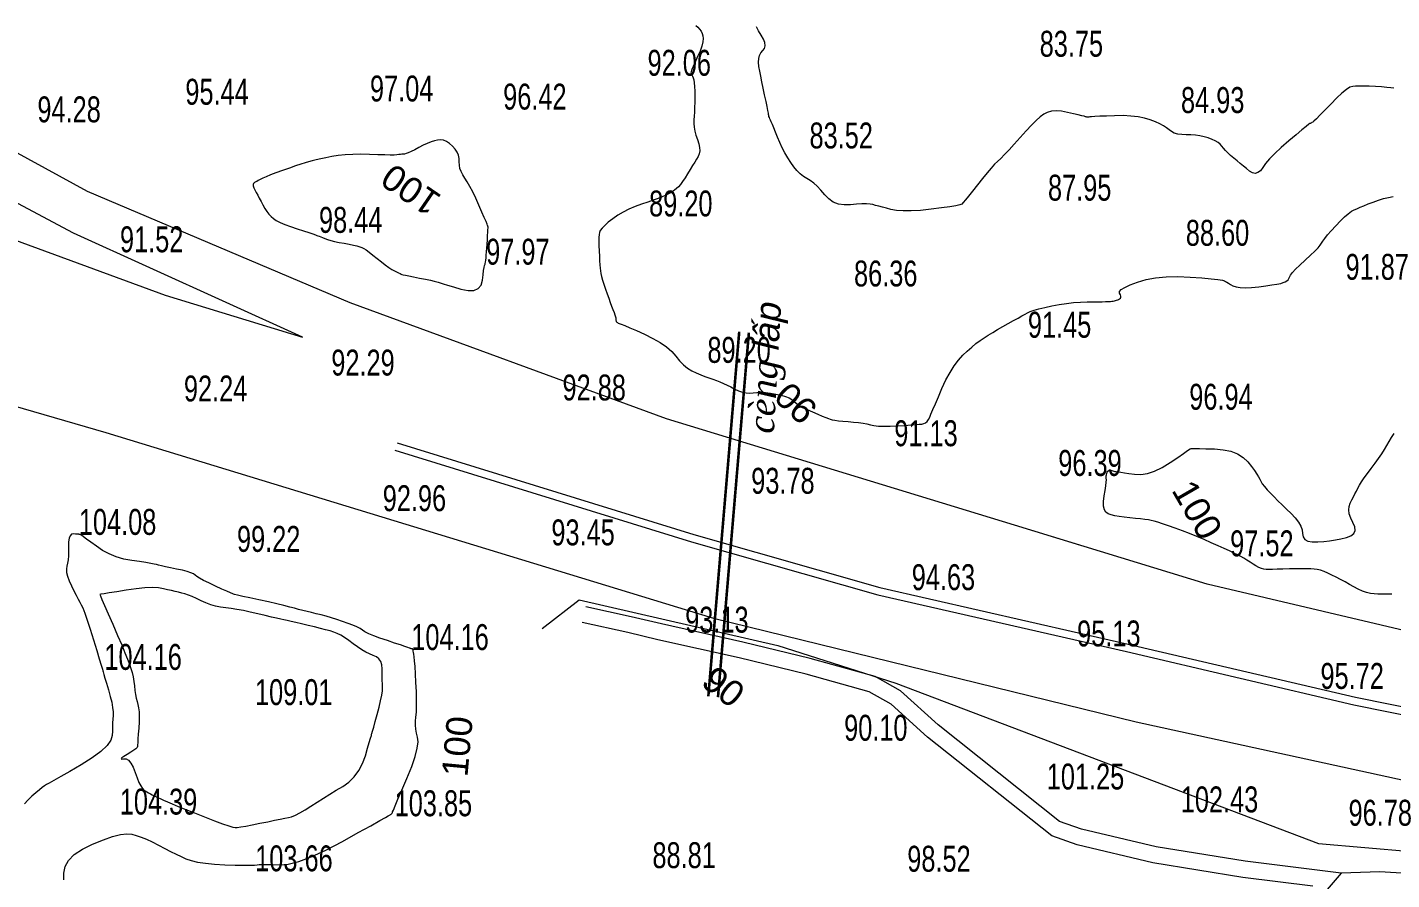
# Model space of a CAD drawing. Header units: metres. Extents: x 431006 to 434411, y 2469261 to 2473208.
# Drawn here: x 433404.1 to 433614.7, y 2471413.8 to 2471545.4 of the extents above; entities that cross this region are included whole.
import ezdxf
from ezdxf.enums import TextEntityAlignment as Align

# ---------------------------------------------------------------- set-up
doc = ezdxf.new("R2010")
doc.units = ezdxf.units.M
doc.header["$MEASUREMENT"] = 0
doc.linetypes.add('ACAD_ISO02W100', pattern=[15, 12, -3])
for name, color, linetype, lineweight in [('CAO DO', 8, 'Continuous', 18), ('cong-ks', 8, 'ACAD_ISO02W100', 18), ('duong be tong-ks', 8, 'Continuous', 18), ('duong da-ks', 8, 'Continuous', 18), ('duong nhua-ks', 8, 'Continuous', 18), ('GHICHUTHUYHE', 8, 'Continuous', 18), ('MH_DongMuc', 8, 'Continuous', 18), ('MH_DongMuc_Con', 8, 'Continuous', 18), ('rao sat-ks', 8, 'RAO_T_GAI', 18)]:
    doc.layers.add(name, color=color, linetype=linetype, lineweight=lineweight)
doc.styles.add('ghi chu thuy he', font='')
doc.styles.get("Standard").update_dxf_attribs({"font": 'arial.ttf'})
doc.styles.get('ghi chu thuy he').set_extended_font_data('.VnTime', italic=True)
doc.linetypes.add('RAO_T_GAI', pattern='A,1,[130,ltypeshp.shx,S=0.75,R=-45,X=0,Y=0],1,[130,ltypeshp.shx,S=0.75,R=45,X=-1,Y=0],6', length=8)

msp = doc.modelspace()

# ---------------------------------------------------------------- linework, layer by layer
at = {"layer": 'cong-ks', "color": 8, "ltscale": 0.05, "const_width": 0.4, "elevation": 88.73}
for points in [[(433509.26, 2471442.13), (433514.03, 2471498.42)], [(433510.75, 2471442), (433515.52, 2471498.29)]]:
    msp.add_lwpolyline(points, dxfattribs=at)
at = {"layer": 'cong-ks', "color": 9, "ltscale": 0.05, "const_width": 0.4, "elevation": 88.73}
for points in [[(433509.26, 2471442.13), (433514.03, 2471498.42)], [(433510.75, 2471442), (433515.52, 2471498.29)]]:
    msp.add_lwpolyline(points, dxfattribs=at)
at = {"layer": 'duong be tong-ks', "color": 8, "lineweight": 0}
msp.add_lwpolyline([(433854.76, 2471385.17), (433814.27, 2471389.71), (433780.44, 2471392.5), (433728.41, 2471399.99), (433707.16, 2471403.09), (433669.66, 2471408.2), (433643.87, 2471411.23), (433625.4, 2471414.25), (433612.94, 2471415.05), (433606.97, 2471414.81), (433598.86, 2471405.41), (433589.35, 2471394.67), (433585.93, 2471389.51), (433581.51, 2471382.08), (433576.92, 2471373.73), (433573.34, 2471363.44), (433567.29, 2471345.92), (433561.41, 2471326.27)], dxfattribs=at)
at = {"layer": 'duong be tong-ks', "color": 9, "lineweight": 0}
msp.add_lwpolyline([(433681.78, 2471406.55), (433669.66, 2471408.2), (433643.87, 2471411.23), (433625.4, 2471414.25), (433612.94, 2471415.05), (433606.97, 2471414.81), (433598.86, 2471405.41), (433589.35, 2471394.67), (433585.93, 2471389.51), (433581.51, 2471382.08), (433576.92, 2471373.73), (433576.46, 2471372.42)], dxfattribs=at)
at = {"layer": 'duong da-ks', "color": 8, "lineweight": 0}
for points in [[(433606.97, 2471414.81), (433592.15, 2471416.66), (433578.37, 2471418.9), (433566.88, 2471421.64), (433563.49, 2471422.81), (433544.72, 2471437.72), (433538.94, 2471442.98), (433535.03, 2471445.18), (433525, 2471447.97), (433514.58, 2471450.5), (433502.02, 2471453.31), (433497.37, 2471454.42), (433490.34, 2471455.95)], [(433602.58, 2471412.84), (433591.79, 2471414.18), (433577.88, 2471416.44), (433566.18, 2471419.23), (433562.27, 2471420.59), (433543.09, 2471435.82), (433537.46, 2471440.94), (433534.07, 2471442.85), (433524.37, 2471445.55), (433514.01, 2471448.07), (433501.46, 2471450.87), (433496.82, 2471451.98), (433489.81, 2471453.51)]]:
    msp.add_lwpolyline(points, dxfattribs=at)
at = {"layer": 'duong da-ks', "color": 9, "lineweight": 0}
for points in [[(433606.97, 2471414.81), (433592.15, 2471416.66), (433578.37, 2471418.9), (433566.88, 2471421.64), (433563.49, 2471422.81), (433544.72, 2471437.72), (433538.94, 2471442.98), (433535.03, 2471445.18), (433525, 2471447.97), (433514.58, 2471450.5), (433502.02, 2471453.31), (433497.37, 2471454.42), (433490.34, 2471455.95)], [(433602.58, 2471412.84), (433591.79, 2471414.18), (433577.88, 2471416.44), (433566.18, 2471419.23), (433562.27, 2471420.59), (433543.09, 2471435.82), (433537.46, 2471440.94), (433534.07, 2471442.85), (433524.37, 2471445.55), (433514.01, 2471448.07), (433501.46, 2471450.87), (433496.82, 2471451.98), (433489.81, 2471453.51)]]:
    msp.add_lwpolyline(points, dxfattribs=at)
at = {"layer": 'duong nhua-ks', "color": 9, "lineweight": 0}
for points in [[(433566.78, 2471465.42), (433556.51, 2471468.55), (433502.82, 2471484.99), (433453.99, 2471502.86), (433413.44, 2471520.09), (433397.66, 2471528.67), (433387.86, 2471535.58), (433377.16, 2471545.29), (433368.33, 2471556.01), (433362.87, 2471564.74), (433357.7, 2471576.06), (433353.59, 2471590.62), (433351.42, 2471603.51), (433351.04, 2471615.11), (433352.76, 2471628.58), (433355.38, 2471640.64), (433357.55, 2471646.91), (433364.81, 2471658.81), (433379.7, 2471682.97), (433394.74, 2471705.12), (433412.62, 2471728.84), (433427.36, 2471748.89), (433443.82, 2471767.89), (433443.92, 2471767.99)], [(433276.77, 2471564.35), (433339.47, 2471536.61), (433381.1, 2471520.35), (433425.44, 2471504.06), (433446.6, 2471497.57), (433411.28, 2471513.63), (433394.91, 2471522.32), (433380.64, 2471533.24), (433369.25, 2471544.37), (433359.12, 2471559.38), (433352.68, 2471570.35), (433347.91, 2471585.35), (433344.81, 2471600.52), (433344.65, 2471615.92), (433347.25, 2471633.33), (433351.14, 2471647.59), (433359.69, 2471661.81), (433362.36, 2471668.23)], [(433276.77, 2471564.35), (433339.47, 2471536.61), (433381.1, 2471520.35), (433425.44, 2471504.06), (433446.6, 2471497.57), (433411.28, 2471513.63), (433394.91, 2471522.32), (433380.64, 2471533.24), (433369.25, 2471544.37), (433359.12, 2471559.38), (433352.68, 2471570.35), (433347.91, 2471585.35), (433344.81, 2471600.52), (433344.65, 2471615.92), (433347.25, 2471633.33), (433351.14, 2471647.59), (433359.69, 2471661.81), (433362.36, 2471668.23)], [(433175.91, 2471572.04), (433191.48, 2471567.78), (433206.79, 2471562.62), (433220.89, 2471557.52), (433251.04, 2471544.73), (433287.61, 2471529.15), (433375.96, 2471494.55), (433416.28, 2471482.84), (433510.08, 2471454.2), (433575.29, 2471438.18), (433644.64, 2471423.07), (433680.45, 2471417.04)], [(433622.06, 2471451.01), (433586.27, 2471459.46), (433556.51, 2471468.55), (433502.82, 2471484.99), (433453.99, 2471502.86), (433413.44, 2471520.09), (433397.66, 2471528.67), (433387.86, 2471535.58), (433377.16, 2471545.29), (433368.33, 2471556.01)], [(433461.25, 2471481.28), (433507.01, 2471467.13), (433535.72, 2471458.94), (433574.06, 2471450.21), (433609.17, 2471441.98), (433646.6, 2471434.43), (433678.94, 2471428.83)], [(433460.89, 2471480.13), (433506.66, 2471465.98), (433535.43, 2471457.78), (433573.79, 2471449.05), (433608.92, 2471440.81), (433646.38, 2471433.25), (433679.1, 2471427.59)]]:
    msp.add_lwpolyline(points, dxfattribs=at)
at = {"layer": 'duong nhua-ks', "color": 8, "lineweight": 0}
for points in [[(433276.77, 2471564.35), (433339.47, 2471536.61), (433381.1, 2471520.35), (433425.44, 2471504.06), (433446.6, 2471497.57), (433411.28, 2471513.63), (433394.91, 2471522.32), (433380.64, 2471533.24), (433369.25, 2471544.37), (433359.12, 2471559.38), (433352.68, 2471570.35), (433347.91, 2471585.35), (433344.81, 2471600.52), (433344.65, 2471615.92), (433347.25, 2471633.33), (433351.14, 2471647.59), (433359.69, 2471661.81), (433362.36, 2471668.23)], [(433276.77, 2471564.35), (433339.47, 2471536.61), (433381.1, 2471520.35), (433425.44, 2471504.06), (433446.6, 2471497.57), (433411.28, 2471513.63), (433394.91, 2471522.32), (433380.64, 2471533.24), (433369.25, 2471544.37), (433359.12, 2471559.38), (433352.68, 2471570.35), (433347.91, 2471585.35), (433344.81, 2471600.52), (433344.65, 2471615.92), (433347.25, 2471633.33), (433351.14, 2471647.59), (433359.69, 2471661.81), (433362.36, 2471668.23)], [(433175.91, 2471572.04), (433191.48, 2471567.78), (433206.79, 2471562.62), (433220.89, 2471557.52), (433251.04, 2471544.73), (433287.61, 2471529.15), (433375.96, 2471494.55), (433416.28, 2471482.84), (433510.08, 2471454.2), (433575.29, 2471438.18), (433644.64, 2471423.07), (433700.03, 2471413.73), (433776.17, 2471404.22), (433832.6, 2471398.98), (433885.84, 2471396.04), (433937.55, 2471395.79), (433966.24, 2471398.33), (433998.71, 2471400.01), (434091.39, 2471408.76), (434148.55, 2471416.51), (434151.35, 2471417.02)], [(433566.78, 2471465.42), (433556.51, 2471468.55), (433502.82, 2471484.99), (433453.99, 2471502.86), (433413.44, 2471520.09), (433397.66, 2471528.67), (433387.86, 2471535.58), (433377.16, 2471545.29), (433368.33, 2471556.01)], [(433622.06, 2471451.01), (433586.27, 2471459.46), (433556.51, 2471468.55), (433502.82, 2471484.99), (433453.99, 2471502.86), (433413.44, 2471520.09), (433397.66, 2471528.67), (433387.86, 2471535.58), (433377.16, 2471545.29), (433368.33, 2471556.01)], [(433461.25, 2471481.28), (433507.01, 2471467.13), (433535.72, 2471458.94), (433574.06, 2471450.21), (433609.17, 2471441.98), (433646.6, 2471434.43), (433690.69, 2471426.8), (433728.21, 2471421.35), (433765.86, 2471416.95), (433805.92, 2471412.86), (433841.54, 2471410.12), (433895.66, 2471407.73), (433922.24, 2471407.54)], [(433460.89, 2471480.13), (433506.66, 2471465.98), (433535.43, 2471457.78), (433573.79, 2471449.05), (433608.92, 2471440.81), (433646.38, 2471433.25), (433690.5, 2471425.62), (433728.06, 2471420.16), (433765.73, 2471415.76), (433805.81, 2471411.66), (433841.46, 2471408.93), (433895.63, 2471406.53), (433922.25, 2471406.34)]]:
    msp.add_lwpolyline(points, dxfattribs=at)
at = {"layer": 'MH_DongMuc', "color": 8, "lineweight": 0, "elevation": 90}
msp.add_lwpolyline([(433507.33, 2471545.71), (433507.64, 2471545.42), (433507.91, 2471545.12), (433508.13, 2471544.8), (433508.31, 2471544.46), (433508.43, 2471544.11), (433508.48, 2471543.7), (433508.42, 2471543.17), (433508.26, 2471542.52), (433507.98, 2471541.76), (433507.6, 2471540.89), (433507.22, 2471540.05), (433506.92, 2471539.38), (433506.71, 2471538.89), (433506.59, 2471538.57), (433506.56, 2471538.43), (433506.59, 2471538.35), (433506.64, 2471538.23), (433506.71, 2471538.07), (433506.8, 2471537.87), (433506.91, 2471537.62), (433507.01, 2471537.29), (433507.09, 2471536.84), (433507.14, 2471536.26), (433507.17, 2471535.55), (433507.17, 2471534.71), (433507.16, 2471533.85), (433507.14, 2471533.06), (433507.11, 2471532.34), (433507.07, 2471531.7), (433507.03, 2471531.13), (433507.01, 2471530.58), (433507.06, 2471530), (433507.17, 2471529.4), (433507.34, 2471528.76), (433507.58, 2471528.1), (433507.8, 2471527.45), (433507.92, 2471526.87), (433507.94, 2471526.35), (433507.86, 2471525.89), (433507.69, 2471525.49), (433507.44, 2471525.08), (433507.16, 2471524.62), (433506.83, 2471524.08), (433506.47, 2471523.48), (433506.07, 2471522.82), (433505.66, 2471522.16), (433505.29, 2471521.61), (433504.94, 2471521.15), (433504.63, 2471520.78), (433504.35, 2471520.51), (433504.06, 2471520.29), (433503.75, 2471520.07), (433503.4, 2471519.86), (433503.02, 2471519.66), (433502.6, 2471519.45), (433502.11, 2471519.24), (433501.5, 2471519), (433500.77, 2471518.73), (433499.92, 2471518.44), (433498.95, 2471518.12), (433497.95, 2471517.76), (433497.01, 2471517.35), (433496.12, 2471516.9), (433495.28, 2471516.4), (433494.5, 2471515.86), (433493.81, 2471515.32), (433493.27, 2471514.84), (433492.86, 2471514.42), (433492.58, 2471514.06), (433492.45, 2471513.75), (433492.39, 2471513.42), (433492.36, 2471512.97), (433492.35, 2471512.4), (433492.36, 2471511.7), (433492.39, 2471510.89), (433492.44, 2471510.06), (433492.48, 2471509.35), (433492.53, 2471508.73), (433492.57, 2471508.22), (433492.61, 2471507.82), (433492.67, 2471507.42), (433492.78, 2471506.94), (433492.93, 2471506.38), (433493.13, 2471505.74), (433493.37, 2471505.01), (433493.63, 2471504.27), (433493.88, 2471503.58), (433494.11, 2471502.95), (433494.33, 2471502.36), (433494.54, 2471501.83), (433494.71, 2471501.37), (433494.85, 2471501.01), (433494.94, 2471500.74), (433494.98, 2471500.56), (433494.99, 2471500.48), (433494.97, 2471500.43), (433494.96, 2471500.38), (433494.97, 2471500.3), (433494.98, 2471500.22), (433495.01, 2471500.11), (433495.05, 2471500.01), (433495.12, 2471499.92), (433495.22, 2471499.83), (433495.36, 2471499.76), (433495.52, 2471499.7), (433495.81, 2471499.59), (433496.35, 2471499.37), (433497.13, 2471499.03), (433498.15, 2471498.59), (433499.41, 2471498.03), (433500.71, 2471497.4), (433501.84, 2471496.75), (433502.81, 2471496.07), (433503.61, 2471495.36), (433504.24, 2471494.63), (433504.81, 2471493.93), (433505.41, 2471493.32), (433506.04, 2471492.8), (433506.7, 2471492.38), (433507.39, 2471492.06), (433508.08, 2471491.79), (433508.74, 2471491.53), (433509.36, 2471491.3), (433509.95, 2471491.08), (433510.5, 2471490.87), (433511.03, 2471490.67), (433511.59, 2471490.43), (433512.15, 2471490.18), (433512.74, 2471489.89), (433513.33, 2471489.58), (433513.93, 2471489.3), (433514.51, 2471489.1), (433515.09, 2471488.98), (433515.65, 2471488.94), (433516.2, 2471488.98), (433516.77, 2471489.04), (433517.41, 2471489.05), (433518.11, 2471489.02), (433518.88, 2471488.93), (433519.7, 2471488.8), (433520.5, 2471488.62), (433521.18, 2471488.42), (433521.73, 2471488.2), (433522.17, 2471487.95), (433522.49, 2471487.67), (433522.81, 2471487.37), (433523.25, 2471487.06), (433523.82, 2471486.73), (433524.51, 2471486.39), (433525.33, 2471486.03), (433526.15, 2471485.69), (433526.83, 2471485.41), (433527.38, 2471485.19), (433527.8, 2471485.02), (433528.09, 2471484.91), (433528.37, 2471484.83), (433528.79, 2471484.76), (433529.34, 2471484.68), (433530.03, 2471484.62), (433530.85, 2471484.55), (433531.69, 2471484.48), (433532.46, 2471484.4), (433533.14, 2471484.29), (433533.74, 2471484.18), (433534.27, 2471484.04), (433534.82, 2471483.92), (433535.52, 2471483.85), (433536.36, 2471483.82), (433537.34, 2471483.84), (433538.46, 2471483.9), (433539.57, 2471483.97), (433540.5, 2471484.04), (433541.25, 2471484.09), (433541.83, 2471484.13), (433542.23, 2471484.16), (433542.53, 2471484.23), (433542.8, 2471484.36), (433543.04, 2471484.57), (433543.25, 2471484.86), (433543.43, 2471485.23), (433543.63, 2471485.72), (433543.93, 2471486.42), (433544.31, 2471487.3), (433544.78, 2471488.39), (433545.33, 2471489.67), (433545.94, 2471490.97), (433546.57, 2471492.14), (433547.21, 2471493.16), (433547.88, 2471494.05), (433548.56, 2471494.8), (433549.24, 2471495.44), (433549.91, 2471496.04), (433550.57, 2471496.58), (433551.2, 2471497.06), (433551.83, 2471497.49), (433552.47, 2471497.89), (433553.16, 2471498.32), (433553.9, 2471498.76), (433554.7, 2471499.21), (433555.54, 2471499.68), (433556.36, 2471500.13), (433557.07, 2471500.53), (433557.67, 2471500.86), (433558.16, 2471501.13), (433558.55, 2471501.35), (433558.96, 2471501.54), (433559.54, 2471501.74), (433560.29, 2471501.96), (433561.2, 2471502.18), (433562.28, 2471502.41), (433563.42, 2471502.62), (433564.54, 2471502.79), (433565.63, 2471502.91), (433566.69, 2471502.99), (433567.72, 2471503.02), (433568.66, 2471503.03), (433569.45, 2471503.04), (433570.08, 2471503.05), (433570.56, 2471503.07), (433570.89, 2471503.08), (433571.13, 2471503.09), (433571.36, 2471503.11), (433571.57, 2471503.14), (433571.77, 2471503.16), (433571.95, 2471503.2), (433572.12, 2471503.23), (433572.29, 2471503.28), (433572.45, 2471503.35), (433572.6, 2471503.42), (433572.75, 2471503.5), (433572.86, 2471503.61), (433572.92, 2471503.74), (433572.92, 2471503.91), (433572.86, 2471504.11), (433572.75, 2471504.35), (433572.74, 2471504.62), (433573.01, 2471504.92), (433573.57, 2471505.27), (433574.4, 2471505.65), (433575.51, 2471506.08), (433576.84, 2471506.46), (433578.31, 2471506.73), (433579.93, 2471506.89), (433581.71, 2471506.93), (433583.62, 2471506.85), (433585.43, 2471506.72), (433586.86, 2471506.6), (433587.93, 2471506.49), (433588.62, 2471506.38), (433588.94, 2471506.29), (433589.09, 2471506.18), (433589.3, 2471506.05), (433589.57, 2471505.9), (433589.88, 2471505.72), (433590.25, 2471505.52), (433590.72, 2471505.35), (433591.35, 2471505.25), (433592.15, 2471505.21), (433593.1, 2471505.25), (433594.22, 2471505.36), (433595.33, 2471505.5), (433596.27, 2471505.64), (433597.03, 2471505.76), (433597.61, 2471505.88), (433598.02, 2471506), (433598.31, 2471506.12), (433598.55, 2471506.26), (433598.75, 2471506.43), (433598.89, 2471506.63), (433598.98, 2471506.85), (433599.13, 2471507.14), (433599.44, 2471507.55), (433599.92, 2471508.07), (433600.57, 2471508.71), (433601.39, 2471509.46), (433602.2, 2471510.22), (433602.87, 2471510.87), (433603.38, 2471511.39), (433603.73, 2471511.81), (433603.93, 2471512.11), (433604.11, 2471512.41), (433604.42, 2471512.82), (433604.86, 2471513.36), (433605.42, 2471514), (433606.11, 2471514.77), (433606.83, 2471515.53), (433607.47, 2471516.15), (433608.03, 2471516.64), (433608.52, 2471517.01), (433608.93, 2471517.24), (433609.35, 2471517.41), (433609.86, 2471517.63), (433610.46, 2471517.87), (433611.14, 2471518.15), (433611.91, 2471518.45), (433612.71, 2471518.75), (433613.48, 2471518.98), (433614.23, 2471519.16), (433614.95, 2471519.28)], dxfattribs=at)
at = {"layer": 'MH_DongMuc_Con', "color": 8, "lineweight": 0}
for points, elevation in [([(433615.07, 2471536.01), (433614.61, 2471536.08), (433613.98, 2471536.15), (433613.19, 2471536.21), (433612.23, 2471536.27), (433611.26, 2471536.31), (433610.42, 2471536.34), (433609.72, 2471536.35), (433609.16, 2471536.33), (433608.73, 2471536.3), (433608.31, 2471536.16), (433607.75, 2471535.81), (433607.07, 2471535.26), (433606.26, 2471534.52), (433605.33, 2471533.57), (433604.41, 2471532.62), (433603.68, 2471531.86), (433603.12, 2471531.3), (433602.75, 2471530.94), (433602.55, 2471530.77), (433602.44, 2471530.71), (433602.35, 2471530.66), (433602.26, 2471530.62), (433602.19, 2471530.59), (433602.13, 2471530.57), (433601.96, 2471530.46), (433601.54, 2471530.13), (433600.89, 2471529.59), (433599.99, 2471528.84), (433598.86, 2471527.89), (433597.69, 2471526.87), (433596.71, 2471525.95), (433595.9, 2471525.13), (433595.28, 2471524.4), (433594.84, 2471523.77), (433594.48, 2471523.28), (433594.1, 2471522.98), (433593.69, 2471522.87), (433593.26, 2471522.95), (433592.8, 2471523.22), (433592.33, 2471523.6), (433591.85, 2471523.99), (433591.36, 2471524.39), (433590.87, 2471524.8), (433590.36, 2471525.23), (433589.89, 2471525.65), (433589.47, 2471526.05), (433589.1, 2471526.42), (433588.8, 2471526.76), (433588.55, 2471527.07), (433588.29, 2471527.36), (433587.94, 2471527.63), (433587.52, 2471527.89), (433587.01, 2471528.12), (433586.43, 2471528.34), (433585.79, 2471528.53), (433585.13, 2471528.67), (433584.45, 2471528.77), (433583.75, 2471528.82), (433583.03, 2471528.83), (433582.33, 2471528.85), (433581.72, 2471528.94), (433581.19, 2471529.09), (433580.74, 2471529.31), (433580.38, 2471529.59), (433580, 2471529.9), (433579.53, 2471530.21), (433578.95, 2471530.52), (433578.27, 2471530.83), (433577.48, 2471531.13), (433576.6, 2471531.4), (433575.6, 2471531.59), (433574.49, 2471531.72), (433573.28, 2471531.78), (433571.95, 2471531.76), (433570.7, 2471531.72), (433569.69, 2471531.68), (433568.92, 2471531.64), (433568.4, 2471531.61), (433568.13, 2471531.58), (433567.98, 2471531.57), (433567.84, 2471531.56), (433567.71, 2471531.57), (433567.58, 2471531.59), (433567.47, 2471531.62), (433567.27, 2471531.68), (433566.89, 2471531.77), (433566.34, 2471531.9), (433565.62, 2471532.07), (433564.72, 2471532.28), (433563.78, 2471532.45), (433562.94, 2471532.51), (433562.21, 2471532.46), (433561.57, 2471532.29), (433561.03, 2471532.01), (433560.5, 2471531.59), (433559.87, 2471531.03), (433559.14, 2471530.31), (433558.32, 2471529.44), (433557.4, 2471528.42), (433556.48, 2471527.39), (433555.68, 2471526.5), (433554.98, 2471525.77), (433554.4, 2471525.17), (433553.92, 2471524.72), (433553.46, 2471524.27), (433552.92, 2471523.69), (433552.29, 2471522.96), (433551.59, 2471522.1), (433550.81, 2471521.1), (433550.05, 2471520.13), (433549.44, 2471519.35), (433548.95, 2471518.76), (433548.61, 2471518.35), (433548.4, 2471518.14), (433548.09, 2471518.01), (433547.47, 2471517.87), (433546.52, 2471517.71), (433545.25, 2471517.53), (433543.67, 2471517.33), (433542.02, 2471517.16), (433540.57, 2471517.08), (433539.33, 2471517.07), (433538.29, 2471517.14), (433537.45, 2471517.29), (433536.75, 2471517.48), (433536.12, 2471517.64), (433535.56, 2471517.79), (433535.08, 2471517.92), (433534.66, 2471518.04), (433534.22, 2471518.12), (433533.65, 2471518.16), (433532.96, 2471518.16), (433532.14, 2471518.11), (433531.19, 2471518.02), (433530.22, 2471517.99), (433529.34, 2471518.13), (433528.55, 2471518.45), (433527.84, 2471518.93), (433527.22, 2471519.58), (433526.64, 2471520.28), (433526.08, 2471520.87), (433525.53, 2471521.37), (433524.99, 2471521.78), (433524.46, 2471522.09), (433523.95, 2471522.4), (433523.44, 2471522.8), (433522.94, 2471523.29), (433522.46, 2471523.87), (433521.98, 2471524.55), (433521.52, 2471525.29), (433521.09, 2471526.04), (433520.68, 2471526.83), (433520.3, 2471527.63), (433519.94, 2471528.46), (433519.63, 2471529.24), (433519.36, 2471529.89), (433519.14, 2471530.41), (433518.97, 2471530.81), (433518.84, 2471531.08), (433518.75, 2471531.28), (433518.68, 2471531.47), (433518.62, 2471531.64), (433518.59, 2471531.8), (433518.57, 2471531.94), (433518.54, 2471532.17), (433518.47, 2471532.58), (433518.34, 2471533.19), (433518.17, 2471533.99), (433517.94, 2471534.98), (433517.71, 2471536.02), (433517.51, 2471536.98), (433517.34, 2471537.86), (433517.19, 2471538.66), (433517.08, 2471539.38), (433517.02, 2471540.02), (433517.05, 2471540.58), (433517.17, 2471541.07), (433517.37, 2471541.48), (433517.66, 2471541.82), (433517.91, 2471542.16), (433518.01, 2471542.57), (433517.97, 2471543.05), (433517.77, 2471543.6), (433517.42, 2471544.22), (433517.03, 2471544.87), (433516.69, 2471545.51)], 86), ([(433455.62, 2471525.82), (433454.37, 2471525.8), (433453.2, 2471525.73), (433452.12, 2471525.62), (433451.13, 2471525.46), (433450.23, 2471525.28), (433449.42, 2471525.1), (433448.71, 2471524.94), (433448.09, 2471524.79), (433447.56, 2471524.65), (433447.01, 2471524.49), (433446.34, 2471524.28), (433445.53, 2471524.01), (433444.6, 2471523.69), (433443.54, 2471523.32), (433442.51, 2471522.94), (433441.65, 2471522.62), (433440.98, 2471522.36), (433440.49, 2471522.15), (433440.18, 2471521.99), (433439.97, 2471521.86), (433439.77, 2471521.75), (433439.57, 2471521.64), (433439.39, 2471521.54), (433439.21, 2471521.44), (433439.07, 2471521.33), (433439.01, 2471521.16), (433439.02, 2471520.93), (433439.11, 2471520.65), (433439.27, 2471520.32), (433439.48, 2471519.94), (433439.7, 2471519.51), (433439.95, 2471519.05), (433440.21, 2471518.54), (433440.49, 2471517.99), (433440.78, 2471517.45), (433441.1, 2471516.97), (433441.42, 2471516.55), (433441.77, 2471516.19), (433442.13, 2471515.89), (433442.56, 2471515.61), (433443.15, 2471515.31), (433443.88, 2471514.99), (433444.75, 2471514.66), (433445.77, 2471514.31), (433446.77, 2471513.99), (433447.57, 2471513.72), (433448.19, 2471513.52), (433448.6, 2471513.38), (433448.83, 2471513.3), (433448.98, 2471513.24), (433449.18, 2471513.16), (433449.43, 2471513.07), (433449.72, 2471512.95), (433450.06, 2471512.8), (433450.47, 2471512.65), (433450.97, 2471512.5), (433451.57, 2471512.36), (433452.26, 2471512.21), (433453.04, 2471512.07), (433453.81, 2471511.92), (433454.47, 2471511.79), (433455.01, 2471511.67), (433455.44, 2471511.55), (433455.76, 2471511.44), (433456.07, 2471511.28), (433456.46, 2471511.04), (433456.93, 2471510.69), (433457.49, 2471510.26), (433458.13, 2471509.73), (433458.79, 2471509.19), (433459.38, 2471508.73), (433459.92, 2471508.35), (433460.39, 2471508.05), (433460.8, 2471507.83), (433461.15, 2471507.66), (433461.44, 2471507.52), (433461.68, 2471507.41), (433461.85, 2471507.33), (433461.96, 2471507.28), (433462.13, 2471507.23), (433462.49, 2471507.14), (433463.04, 2471507.03), (433463.77, 2471506.88), (433464.68, 2471506.71), (433465.61, 2471506.53), (433466.36, 2471506.37), (433466.94, 2471506.24), (433467.35, 2471506.14), (433467.58, 2471506.07), (433467.84, 2471505.97), (433468.32, 2471505.82), (433469.01, 2471505.61), (433469.92, 2471505.34), (433471.05, 2471505.01), (433472.17, 2471504.78), (433473.07, 2471504.8), (433473.73, 2471505.08), (433474.18, 2471505.61), (433474.39, 2471506.4), (433474.48, 2471507.23), (433474.57, 2471507.87), (433474.64, 2471508.35), (433474.7, 2471508.64), (433474.75, 2471508.76), (433474.79, 2471508.83), (433474.83, 2471508.97), (433474.87, 2471509.18), (433474.91, 2471509.46), (433474.95, 2471509.82), (433474.98, 2471510.25), (433475.02, 2471510.74), (433475.06, 2471511.3), (433475.1, 2471511.93), (433475.15, 2471512.63), (433475.19, 2471513.29), (433475.22, 2471513.8), (433475.24, 2471514.18), (433475.26, 2471514.41), (433475.26, 2471514.51), (433475.26, 2471514.53), (433475.26, 2471514.55), (433475.26, 2471514.57), (433475.26, 2471514.59), (433475.25, 2471514.61), (433475.25, 2471514.64), (433475.24, 2471514.67), (433475.22, 2471514.72), (433475.2, 2471514.77), (433475.18, 2471514.84), (433475.11, 2471515.02), (433474.94, 2471515.42), (433474.67, 2471516.04), (433474.31, 2471516.88), (433473.85, 2471517.94), (433473.36, 2471519.04), (433472.89, 2471520.02), (433472.45, 2471520.85), (433472.05, 2471521.56), (433471.67, 2471522.13), (433471.34, 2471522.63), (433471.09, 2471523.14), (433470.92, 2471523.64), (433470.83, 2471524.15), (433470.82, 2471524.66), (433470.8, 2471525.16), (433470.68, 2471525.66), (433470.47, 2471526.14), (433470.16, 2471526.62), (433469.75, 2471527.08), (433469.3, 2471527.49), (433468.84, 2471527.79), (433468.38, 2471527.98), (433467.93, 2471528.05), (433467.47, 2471528.02), (433466.99, 2471527.9), (433466.46, 2471527.72), (433465.88, 2471527.49), (433465.25, 2471527.2), (433464.58, 2471526.85), (433463.93, 2471526.51), (433463.39, 2471526.24), (433462.95, 2471526.04), (433462.61, 2471525.92), (433462.38, 2471525.86), (433462.18, 2471525.84), (433461.97, 2471525.81), (433461.73, 2471525.79), (433461.46, 2471525.76), (433461.18, 2471525.73), (433460.77, 2471525.7), (433460.15, 2471525.7), (433459.3, 2471525.71), (433458.24, 2471525.74), (433456.97, 2471525.78), (433455.62, 2471525.82)], 98), ([(433572.5, 2471476.78), (433572.92, 2471476.72), (433573.48, 2471476.63), (433574.19, 2471476.53), (433575.04, 2471476.41), (433576, 2471476.38), (433577.03, 2471476.54), (433578.13, 2471476.91), (433579.31, 2471477.47), (433580.56, 2471478.24), (433581.71, 2471479.02), (433582.61, 2471479.62), (433583.25, 2471480.06), (433583.64, 2471480.32), (433583.77, 2471480.41), (433583.77, 2471480.41), (433583.78, 2471480.41), (433583.78, 2471480.42), (433583.78, 2471480.42), (433583.78, 2471480.42), (433583.78, 2471480.41), (433583.79, 2471480.41), (433583.79, 2471480.41), (433583.79, 2471480.41), (433583.79, 2471480.41), (433583.93, 2471480.41), (433584.36, 2471480.4), (433585.08, 2471480.38), (433586.08, 2471480.35), (433587.37, 2471480.32), (433588.73, 2471480.21), (433589.92, 2471479.96), (433590.95, 2471479.56), (433591.82, 2471479.02), (433592.53, 2471478.33), (433593.1, 2471477.61), (433593.57, 2471476.99), (433593.94, 2471476.45), (433594.21, 2471476.01), (433594.37, 2471475.66), (433594.53, 2471475.33), (433594.77, 2471474.95), (433595.1, 2471474.51), (433595.51, 2471474.03), (433596.02, 2471473.48), (433596.59, 2471472.91), (433597.19, 2471472.3), (433597.83, 2471471.68), (433598.5, 2471471.03), (433599.22, 2471470.36), (433599.87, 2471469.69), (433600.38, 2471469.04), (433600.73, 2471468.42), (433600.93, 2471467.82), (433600.99, 2471467.25), (433601.06, 2471466.74), (433601.33, 2471466.37), (433601.8, 2471466.11), (433602.46, 2471465.98), (433603.32, 2471465.97), (433604.26, 2471466.04), (433605.17, 2471466.14), (433606.06, 2471466.27), (433606.92, 2471466.44), (433607.75, 2471466.65), (433608.44, 2471466.92), (433608.89, 2471467.29), (433609.1, 2471467.75), (433609.05, 2471468.32), (433608.76, 2471468.98), (433608.42, 2471469.66), (433608.2, 2471470.31), (433608.12, 2471470.9), (433608.17, 2471471.46), (433608.36, 2471471.97), (433608.61, 2471472.45), (433608.85, 2471472.92), (433609.08, 2471473.37), (433609.3, 2471473.82), (433609.51, 2471474.25), (433609.77, 2471474.72), (433610.1, 2471475.26), (433610.52, 2471475.87), (433611.01, 2471476.56), (433611.59, 2471477.33), (433612.19, 2471478.11), (433612.72, 2471478.86), (433613.2, 2471479.56), (433613.62, 2471480.23), (433613.99, 2471480.86), (433614.34, 2471481.47), (433614.73, 2471482.08), (433615.15, 2471482.69)], 98), ([(433614.78, 2471457.92), (433613.99, 2471457.9), (433613.26, 2471457.89), (433612.61, 2471457.9), (433612.02, 2471457.94), (433611.46, 2471458.02), (433610.86, 2471458.17), (433610.24, 2471458.39), (433609.59, 2471458.68), (433608.91, 2471459.03), (433608.22, 2471459.42), (433607.54, 2471459.79), (433606.86, 2471460.15), (433606.19, 2471460.51), (433605.53, 2471460.85), (433604.89, 2471461.15), (433604.3, 2471461.4), (433603.75, 2471461.59), (433603.25, 2471461.72), (433602.79, 2471461.79), (433602.29, 2471461.83), (433601.66, 2471461.84), (433600.89, 2471461.84), (433599.99, 2471461.83), (433598.95, 2471461.8), (433597.93, 2471461.76), (433597.06, 2471461.74), (433596.34, 2471461.72), (433595.77, 2471461.72), (433595.36, 2471461.73), (433595.01, 2471461.77), (433594.63, 2471461.87), (433594.23, 2471462.04), (433593.8, 2471462.26), (433593.35, 2471462.55), (433592.88, 2471462.86), (433592.4, 2471463.16), (433591.92, 2471463.44), (433591.44, 2471463.71), (433590.95, 2471463.97), (433590.39, 2471464.24), (433589.7, 2471464.57), (433588.9, 2471464.95), (433587.96, 2471465.37), (433586.9, 2471465.85), (433585.78, 2471466.35), (433584.66, 2471466.82), (433583.54, 2471467.27), (433582.43, 2471467.7), (433581.32, 2471468.1), (433580.28, 2471468.47), (433579.39, 2471468.76), (433578.65, 2471469), (433578.06, 2471469.17), (433577.61, 2471469.28), (433577.19, 2471469.36), (433576.65, 2471469.44), (433575.99, 2471469.52), (433575.22, 2471469.6), (433574.34, 2471469.69), (433573.46, 2471469.79), (433572.68, 2471469.9), (433572.01, 2471470.02), (433571.44, 2471470.16), (433570.98, 2471470.32), (433570.64, 2471470.56), (433570.4, 2471470.95), (433570.28, 2471471.5), (433570.27, 2471472.21), (433570.38, 2471473.07), (433570.52, 2471473.93), (433570.62, 2471474.63), (433570.69, 2471475.18), (433570.71, 2471475.57), (433570.69, 2471475.81), (433570.66, 2471475.98), (433570.67, 2471476.15), (433570.7, 2471476.33), (433570.76, 2471476.52), (433570.85, 2471476.72), (433570.95, 2471476.9), (433571.06, 2471477.02), (433571.17, 2471477.09), (433571.29, 2471477.1), (433571.41, 2471477.07), (433571.54, 2471477), (433571.68, 2471476.95), (433571.85, 2471476.9), (433572.02, 2471476.86), (433572.22, 2471476.82), (433572.5, 2471476.78)], 98), ([(433415.42, 2471457.64), (433415.66, 2471457.08), (433416.06, 2471456.16), (433416.62, 2471454.88), (433417.33, 2471453.25), (433418.07, 2471451.54), (433418.7, 2471450.08), (433419.21, 2471448.85), (433419.61, 2471447.86), (433419.9, 2471447.1), (433420.11, 2471446.45), (433420.3, 2471445.79), (433420.45, 2471445.12), (433420.58, 2471444.43), (433420.67, 2471443.73), (433420.75, 2471443.05), (433420.85, 2471442.43), (433420.96, 2471441.85), (433421.08, 2471441.33), (433421.2, 2471440.86), (433421.32, 2471440.37), (433421.39, 2471439.75), (433421.41, 2471439.03), (433421.4, 2471438.19), (433421.34, 2471437.23), (433421.27, 2471436.31), (433421.21, 2471435.57), (433421.17, 2471435), (433421.14, 2471434.61), (433421.13, 2471434.4), (433421.07, 2471434.25), (433420.88, 2471434.05), (433420.56, 2471433.81), (433420.12, 2471433.51), (433419.56, 2471433.17), (433419.04, 2471432.85), (433418.72, 2471432.62), (433418.61, 2471432.48), (433418.7, 2471432.44), (433418.99, 2471432.49), (433419.38, 2471432.48), (433419.76, 2471432.26), (433420.11, 2471431.84), (433420.45, 2471431.22), (433420.78, 2471430.39), (433421.08, 2471429.53), (433421.37, 2471428.84), (433421.64, 2471428.29), (433421.89, 2471427.9), (433422.12, 2471427.67), (433422.35, 2471427.52), (433422.6, 2471427.37), (433422.86, 2471427.21), (433423.13, 2471427.06), (433423.42, 2471426.91), (433423.76, 2471426.75), (433424.15, 2471426.56), (433424.62, 2471426.35), (433425.15, 2471426.11), (433425.75, 2471425.84), (433426.48, 2471425.52), (433427.42, 2471425.13), (433428.58, 2471424.67), (433429.94, 2471424.13), (433431.51, 2471423.51), (433433.04, 2471422.92), (433434.28, 2471422.46), (433435.22, 2471422.13), (433435.87, 2471421.94), (433436.23, 2471421.87), (433436.55, 2471421.9), (433437.09, 2471421.98), (433437.85, 2471422.11), (433438.83, 2471422.3), (433440.02, 2471422.54), (433441.25, 2471422.78), (433442.3, 2471423), (433443.18, 2471423.17), (433443.89, 2471423.31), (433444.43, 2471423.42), (433444.93, 2471423.55), (433445.53, 2471423.8), (433446.22, 2471424.15), (433447.02, 2471424.61), (433447.91, 2471425.18), (433448.86, 2471425.79), (433449.83, 2471426.41), (433450.81, 2471427.02), (433451.81, 2471427.63), (433452.82, 2471428.23), (433453.78, 2471428.9), (433454.61, 2471429.71), (433455.31, 2471430.66), (433455.88, 2471431.74), (433456.33, 2471432.97), (433456.66, 2471434.13), (433456.93, 2471435.03), (433457.12, 2471435.68), (433457.24, 2471436.08), (433457.28, 2471436.22), (433457.28, 2471436.23), (433457.28, 2471436.23), (433457.29, 2471436.24), (433457.29, 2471436.24), (433457.29, 2471436.25), (433457.28, 2471436.25), (433457.28, 2471436.26), (433457.28, 2471436.26), (433457.29, 2471436.27), (433457.29, 2471436.28), (433457.32, 2471436.41), (433457.43, 2471436.78), (433457.6, 2471437.39), (433457.83, 2471438.24), (433458.14, 2471439.33), (433458.45, 2471440.47), (433458.68, 2471441.46), (433458.84, 2471442.3), (433458.94, 2471443), (433458.96, 2471443.55), (433458.94, 2471444.05), (433458.93, 2471444.58), (433458.92, 2471445.15), (433458.92, 2471445.75), (433458.92, 2471446.38), (433458.86, 2471446.98), (433458.69, 2471447.49), (433458.42, 2471447.91), (433458.04, 2471448.23), (433457.54, 2471448.45), (433456.98, 2471448.67), (433456.39, 2471448.96), (433455.77, 2471449.32), (433455.12, 2471449.75), (433454.44, 2471450.26), (433453.76, 2471450.77), (433453.12, 2471451.2), (433452.52, 2471451.56), (433451.95, 2471451.84), (433451.43, 2471452.05), (433450.86, 2471452.23), (433450.18, 2471452.42), (433449.39, 2471452.63), (433448.49, 2471452.85), (433447.47, 2471453.09), (433446.46, 2471453.32), (433445.58, 2471453.51), (433444.84, 2471453.68), (433444.23, 2471453.82), (433443.75, 2471453.93), (433443.26, 2471454.04), (433442.62, 2471454.19), (433441.81, 2471454.38), (433440.85, 2471454.61), (433439.72, 2471454.87), (433438.56, 2471455.13), (433437.49, 2471455.36), (433436.5, 2471455.54), (433435.59, 2471455.68), (433434.76, 2471455.78), (433433.98, 2471455.89), (433433.21, 2471456.06), (433432.45, 2471456.28), (433431.7, 2471456.56), (433430.96, 2471456.9), (433430.25, 2471457.24), (433429.6, 2471457.53), (433429, 2471457.76), (433428.46, 2471457.95), (433427.97, 2471458.08), (433427.49, 2471458.19), (433426.97, 2471458.32), (433426.4, 2471458.45), (433425.8, 2471458.6), (433425.15, 2471458.75), (433424.38, 2471458.87), (433423.42, 2471458.91), (433422.27, 2471458.86), (433420.93, 2471458.74), (433419.4, 2471458.52), (433417.93, 2471458.29), (433416.79, 2471458.11), (433415.98, 2471457.97), (433415.5, 2471457.88), (433415.34, 2471457.84), (433415.42, 2471457.64)], 106)]:
    msp.add_lwpolyline(points, dxfattribs=dict(at, elevation=elevation))
at = {"layer": 'MH_DongMuc_Con', "color": 9, "lineweight": 0, "elevation": 104}
msp.add_lwpolyline([(433409.77, 2471413.79), (433409.79, 2471414.84), (433409.97, 2471415.85), (433410.51, 2471416.81), (433411.39, 2471417.71), (433412.63, 2471418.55), (433414.22, 2471419.33), (433415.88, 2471420), (433417.31, 2471420.48), (433418.52, 2471420.78), (433419.51, 2471420.91), (433420.27, 2471420.85), (433420.96, 2471420.66), (433421.71, 2471420.4), (433422.53, 2471420.06), (433423.42, 2471419.65), (433424.38, 2471419.16), (433425.34, 2471418.65), (433426.24, 2471418.19), (433427.09, 2471417.77), (433427.88, 2471417.4), (433428.6, 2471417.07), (433429.41, 2471416.78), (433430.41, 2471416.55), (433431.62, 2471416.36), (433433.03, 2471416.23), (433434.65, 2471416.14), (433436.22, 2471416.09), (433437.5, 2471416.07), (433438.49, 2471416.06), (433439.19, 2471416.08), (433439.6, 2471416.11), (433439.95, 2471416.15), (433440.47, 2471416.17), (433441.18, 2471416.17), (433442.06, 2471416.15), (433443.12, 2471416.11), (433444.42, 2471416.22), (433446.04, 2471416.63), (433447.97, 2471417.36), (433450.21, 2471418.39), (433452.77, 2471419.73), (433455.22, 2471421.09), (433457.15, 2471422.16), (433458.56, 2471422.94), (433459.45, 2471423.44), (433459.83, 2471423.66), (433459.93, 2471423.73), (433460.03, 2471423.79), (433460.13, 2471423.85), (433460.21, 2471423.9), (433460.28, 2471423.95), (433460.35, 2471423.99), (433460.41, 2471424.05), (433460.46, 2471424.12), (433460.5, 2471424.19), (433460.53, 2471424.28), (433460.64, 2471424.56), (433460.91, 2471425.21), (433461.35, 2471426.25), (433461.95, 2471427.66), (433462.72, 2471429.45), (433463.47, 2471431.29), (433464.01, 2471432.85), (433464.34, 2471434.13), (433464.47, 2471435.13), (433464.39, 2471435.85), (433464.23, 2471436.45), (433464.12, 2471437.05), (433464.07, 2471437.67), (433464.07, 2471438.3), (433464.13, 2471438.94), (433464.19, 2471439.68), (433464.22, 2471440.58), (433464.23, 2471441.64), (433464.2, 2471442.86), (433464.13, 2471444.25), (433464.06, 2471445.6), (433463.99, 2471446.72), (433463.92, 2471447.6), (433463.86, 2471448.24), (433463.81, 2471448.65), (433463.76, 2471448.91), (433463.71, 2471449.12), (433463.68, 2471449.27), (433463.64, 2471449.38), (433463.62, 2471449.42), (433463.6, 2471449.44), (433463.57, 2471449.45), (433463.54, 2471449.46), (433463.51, 2471449.47), (433463.48, 2471449.47), (433463.44, 2471449.48), (433463.38, 2471449.49), (433463.31, 2471449.51), (433463.22, 2471449.55), (433463.11, 2471449.59), (433462.88, 2471449.68), (433462.42, 2471449.83), (433461.74, 2471450.06), (433460.84, 2471450.36), (433459.72, 2471450.73), (433458.57, 2471451.12), (433457.61, 2471451.47), (433456.84, 2471451.79), (433456.25, 2471452.08), (433455.86, 2471452.34), (433455.49, 2471452.58), (433455, 2471452.84), (433454.39, 2471453.12), (433453.66, 2471453.4), (433452.81, 2471453.7), (433451.92, 2471454), (433451.07, 2471454.26), (433450.25, 2471454.5), (433449.47, 2471454.71), (433448.72, 2471454.88), (433448.01, 2471455.05), (433447.32, 2471455.22), (433446.65, 2471455.39), (433446, 2471455.56), (433445.37, 2471455.73), (433444.65, 2471455.92), (433443.75, 2471456.14), (433442.65, 2471456.4), (433441.37, 2471456.7), (433439.89, 2471457.02), (433438.48, 2471457.33), (433437.38, 2471457.57), (433436.59, 2471457.74), (433436.11, 2471457.85), (433435.95, 2471457.88), (433435.84, 2471457.94), (433435.5, 2471458.09), (433434.94, 2471458.35), (433434.17, 2471458.7), (433433.17, 2471459.16), (433432.16, 2471459.64), (433431.34, 2471460.04), (433430.71, 2471460.38), (433430.28, 2471460.65), (433430.04, 2471460.85), (433429.81, 2471461.02), (433429.4, 2471461.2), (433428.83, 2471461.39), (433428.08, 2471461.59), (433427.16, 2471461.79), (433426.23, 2471461.98), (433425.45, 2471462.15), (433424.84, 2471462.28), (433424.38, 2471462.39), (433424.07, 2471462.47), (433423.74, 2471462.55), (433423.19, 2471462.66), (433422.44, 2471462.78), (433421.47, 2471462.93), (433420.29, 2471463.1), (433419.04, 2471463.33), (433417.87, 2471463.67), (433416.77, 2471464.11), (433415.74, 2471464.65), (433414.79, 2471465.3), (433413.95, 2471465.93), (433413.29, 2471466.42), (433412.8, 2471466.78), (433412.48, 2471467), (433412.33, 2471467.09), (433412.27, 2471467.1), (433412.22, 2471467.12), (433412.17, 2471467.13), (433412.14, 2471467.14), (433412.12, 2471467.14), (433412.07, 2471467.15), (433411.96, 2471467.16), (433411.78, 2471467.17), (433411.55, 2471467.19), (433411.25, 2471467.21), (433410.95, 2471467.15), (433410.73, 2471466.92), (433410.58, 2471466.53), (433410.5, 2471465.97), (433410.5, 2471465.25), (433410.51, 2471464.48), (433410.49, 2471463.8), (433410.44, 2471463.2), (433410.36, 2471462.68), (433410.25, 2471462.24), (433410.17, 2471461.8), (433410.2, 2471461.27), (433410.34, 2471460.66), (433410.59, 2471459.97), (433410.95, 2471459.19), (433411.34, 2471458.41), (433411.69, 2471457.73), (433411.99, 2471457.15), (433412.25, 2471456.66), (433412.46, 2471456.26), (433412.69, 2471455.77), (433412.99, 2471454.98), (433413.37, 2471453.9), (433413.82, 2471452.52), (433414.35, 2471450.85), (433414.86, 2471449.2), (433415.25, 2471447.9), (433415.54, 2471446.95), (433415.72, 2471446.34), (433415.79, 2471446.08), (433415.84, 2471445.9), (433415.95, 2471445.51), (433416.12, 2471444.93), (433416.36, 2471444.14), (433416.65, 2471443.16), (433416.95, 2471442.13), (433417.17, 2471441.22), (433417.31, 2471440.42), (433417.38, 2471439.73), (433417.38, 2471439.15), (433417.34, 2471438.61), (433417.3, 2471438.04), (433417.28, 2471437.43), (433417.26, 2471436.78), (433417.24, 2471436.1), (433417.04, 2471435.36), (433416.46, 2471434.54), (433415.5, 2471433.63), (433414.16, 2471432.64), (433412.45, 2471431.57), (433410.71, 2471430.55), (433409.3, 2471429.74), (433408.23, 2471429.12), (433407.5, 2471428.71), (433407.09, 2471428.5), (433406.81, 2471428.34), (433406.44, 2471428.08), (433406, 2471427.72), (433405.46, 2471427.26), (433404.84, 2471426.71), (433404.23, 2471426.11), (433403.72, 2471425.52)], dxfattribs=at)
at = {"layer": 'rao sat-ks', "color": 8, "lineweight": 0, "elevation": 93.96}
msp.add_lwpolyline([(433483.59, 2471452.62), (433489.3, 2471457.04), (433520.01, 2471449.99), (433538.21, 2471444.14), (433603.43, 2471419.4), (433639.19, 2471416.35)], dxfattribs=at)
at = {"layer": 'rao sat-ks', "color": 9, "lineweight": 0, "elevation": 93.96}
msp.add_lwpolyline([(433483.59, 2471452.62), (433489.3, 2471457.04), (433520.01, 2471449.99), (433538.21, 2471444.14), (433603.43, 2471419.4), (433639.19, 2471416.35)], dxfattribs=at)

# ---------------------------------------------------------------- texts
at = {"layer": 'CAO DO', "color": 8, "lineweight": 0, "width": 0.7}
for s, p in [('83.75', (433560.41, 2471540.88, 83.75)), ('92.06', (433499.88, 2471537.94, 92.06)), ('97.04', (433457.03, 2471533.97, 97.04)), ('95.44', (433428.53, 2471533.47, 95.44)), ('96.42', (433477.59, 2471532.72, 96.42)), ('84.93', (433582.22, 2471532.19, 84.93)), ('94.28', (433405.69, 2471530.75, 94.28)), ('83.52', (433524.88, 2471526.72, 83.52)), ('87.95', (433561.69, 2471518.66, 87.95)), ('89.20', (433500.12, 2471516.22, 89.2)), ('98.44', (433449.16, 2471513.69, 98.44)), ('91.52', (433418.44, 2471510.69, 91.52)), ('88.60', (433582.97, 2471511.69, 88.6)), ('97.97', (433474.97, 2471508.78, 97.97)), ('91.87', (433607.62, 2471506.44, 91.87)), ('86.36', (433531.75, 2471505.41, 86.36)), ('91.45', (433558.59, 2471497.5, 91.45)), ('92.29', (433451.06, 2471491.66, 92.29)), ('89.20', (433509.12, 2471493.62, 89.2)), ('92.24', (433428.31, 2471487.66, 92.24)), ('92.88', (433486.75, 2471487.81, 92.88)), ('96.94', (433583.5, 2471486.38, 96.94)), ('91.13', (433537.97, 2471480.75, 91.13)), ('96.39', (433563.28, 2471476.16, 96.39)), ('93.78', (433515.88, 2471473.41, 93.78)), ('92.96', (433459, 2471470.72, 92.96)), ('104.08', (433412.09, 2471467.06, 104.08)), ('99.22', (433436.5, 2471464.44, 99.22)), ('93.45', (433485.03, 2471465.44, 93.45)), ('97.52', (433589.81, 2471463.75, 97.52)), ('94.63', (433540.66, 2471458.53, 94.63)), ('93.13', (433505.69, 2471451.97, 93.13)), ('95.13', (433566.19, 2471449.84, 95.13)), ('104.16', (433463.41, 2471449.28, 104.16)), ('104.16', (433416.03, 2471446.22, 104.16)), ('95.72', (433603.75, 2471443.28, 95.72)), ('109.01', (433439.28, 2471440.78, 109.01)), ('90.10', (433530.22, 2471435.28, 90.1)), ('101.25', (433561.5, 2471427.75, 101.25)), ('102.43', (433582.19, 2471424.22, 102.43)), ('104.39', (433418.41, 2471423.88, 104.39)), ('103.85', (433460.84, 2471423.62, 103.85)), ('96.78', (433608.09, 2471422.16, 96.78)), ('103.66', (433439.31, 2471415.12, 103.66)), ('88.81', (433500.63, 2471415.61, 88.81)), ('98.52', (433539.97, 2471415.06, 98.52))]:
    msp.add_text(s, height=4, dxfattribs=at).set_placement(p)
at = {"layer": 'CAO DO', "color": 9, "lineweight": 0, "width": 0.7}
for s, p in [('83.75', (433560.41, 2471540.88, 83.75)), ('92.06', (433499.88, 2471537.94, 92.06)), ('97.04', (433457.03, 2471533.97, 97.04)), ('95.44', (433428.53, 2471533.47, 95.44)), ('96.42', (433477.59, 2471532.72, 96.42)), ('84.93', (433582.22, 2471532.19, 84.93)), ('94.28', (433405.69, 2471530.75, 94.28)), ('83.52', (433524.88, 2471526.72, 83.52)), ('87.95', (433561.69, 2471518.66, 87.95)), ('89.20', (433500.12, 2471516.22, 89.2)), ('98.44', (433449.16, 2471513.69, 98.44)), ('91.52', (433418.44, 2471510.69, 91.52)), ('88.60', (433582.97, 2471511.69, 88.6)), ('97.97', (433474.97, 2471508.78, 97.97)), ('91.87', (433607.62, 2471506.44, 91.87)), ('86.36', (433531.75, 2471505.41, 86.36)), ('91.45', (433558.59, 2471497.5, 91.45)), ('92.29', (433451.06, 2471491.66, 92.29)), ('89.20', (433509.12, 2471493.62, 89.2)), ('92.24', (433428.31, 2471487.66, 92.24)), ('92.88', (433486.75, 2471487.81, 92.88)), ('96.94', (433583.5, 2471486.38, 96.94)), ('91.13', (433537.97, 2471480.75, 91.13)), ('96.39', (433563.28, 2471476.16, 96.39)), ('93.78', (433515.88, 2471473.41, 93.78)), ('92.96', (433459, 2471470.72, 92.96)), ('104.08', (433412.09, 2471467.06, 104.08)), ('99.22', (433436.5, 2471464.44, 99.22)), ('93.45', (433485.03, 2471465.44, 93.45)), ('97.52', (433589.81, 2471463.75, 97.52)), ('94.63', (433540.66, 2471458.53, 94.63)), ('93.13', (433505.69, 2471451.97, 93.13)), ('95.13', (433566.19, 2471449.84, 95.13)), ('104.16', (433463.41, 2471449.28, 104.16)), ('104.16', (433416.03, 2471446.22, 104.16)), ('95.72', (433603.75, 2471443.28, 95.72)), ('109.01', (433439.28, 2471440.78, 109.01)), ('90.10', (433530.22, 2471435.28, 90.1)), ('101.25', (433561.5, 2471427.75, 101.25)), ('102.43', (433582.19, 2471424.22, 102.43)), ('104.39', (433418.41, 2471423.88, 104.39)), ('103.85', (433460.84, 2471423.62, 103.85)), ('96.78', (433608.09, 2471422.16, 96.78)), ('103.66', (433439.31, 2471415.12, 103.66)), ('88.81', (433500.63, 2471415.61, 88.81)), ('98.52', (433539.97, 2471415.06, 98.52))]:
    msp.add_text(s, height=4, dxfattribs=at).set_placement(p)
at = {"layer": 'GHICHUTHUYHE', "color": 8, "insert": (433515.37, 2471482.86), "char_height": 4, "attachment_point": 1, "rotation": 86.7278, "style": 'ghi chu thuy he'}
msp.add_mtext('cèng {\\fArial|b0|i1|c0|p34;lấp}', dxfattribs=at)
at = {"layer": 'GHICHUTHUYHE', "color": 9, "insert": (433515.37, 2471482.86), "char_height": 4, "attachment_point": 1, "rotation": 86.7278, "style": 'ghi chu thuy he'}
msp.add_mtext('cèng {\\fArial|b0|i1|c0|p34;lấp}', dxfattribs=at)
at = {"layer": 'MH_DongMuc', "color": 8, "lineweight": 0}
for s, rotation, p in [('100', 145.5372, (433463.32, 2471520.31, 100)), ('90', 136.9293, (433522.77, 2471487.4, 90)), ('100', 300.0394, (433584.74, 2471470.94, 100)), ('90', 322.104, (433511.61, 2471443.62, 90)), ('100', 84.7357, (433470.5, 2471434.41, 100))]:
    msp.add_text(s, height=4, rotation=rotation, dxfattribs=at).set_placement(p, align=Align.MIDDLE)
at = {"layer": 'MH_DongMuc', "color": 9, "lineweight": 0}
for s, rotation, p in [('100', 145.5372, (433463.32, 2471520.31, 100)), ('90', 136.9293, (433522.77, 2471487.4, 90)), ('100', 300.0394, (433584.74, 2471470.94, 100)), ('90', 322.104, (433511.61, 2471443.62, 90)), ('100', 84.7357, (433470.5, 2471434.41, 100))]:
    msp.add_text(s, height=4, rotation=rotation, dxfattribs=at).set_placement(p, align=Align.MIDDLE)

doc.saveas('drawing.dxf')
